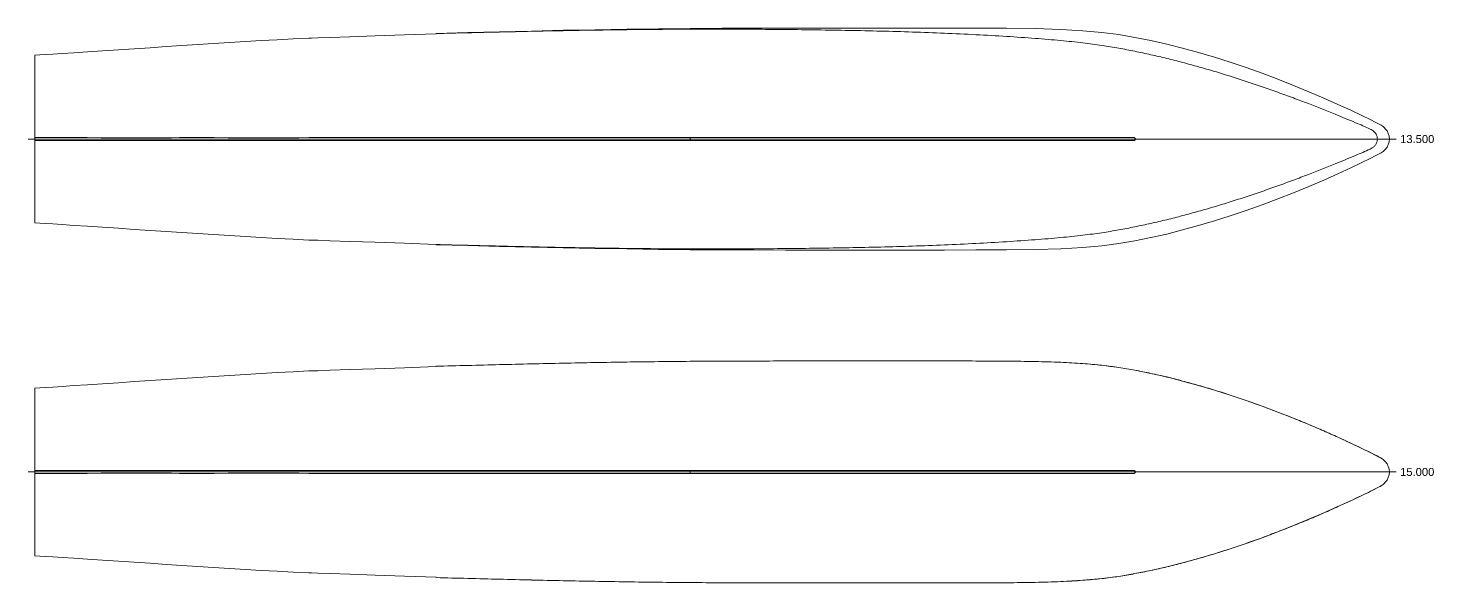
# Model space of a CAD drawing. Extents: x -2667 to 137820, y -377406 to -22201.
# Drawn here: x -2667 to 137820, y -377406 to -321906 of the extents above; entities that cross this region are included whole.
import ezdxf
from ezdxf.enums import TextEntityAlignment as Align

# ---------------------------------------------------------------- set-up
doc = ezdxf.new("R2010")
doc.units = 0
doc.header["$MEASUREMENT"] = 0
doc.linetypes.add('Center', pattern=[2000, 1250, -250, 250, -250])
for name, color, linetype, lineweight, true_color in [('Center_line', 1, 'Center', 0, 0xff0000), ('edges', 8, 'Continuous', 0, 0x808080), ('Text', 7, 'Continuous', 0, 0xffffff), ('Waterlines', 150, 'Continuous', 0, 0x007fff)]:
    doc.layers.add(name, color=color, linetype=linetype, lineweight=lineweight, true_color=true_color)
doc.styles.add('textstyle20', font='')
doc.styles.add('textstyle21', font='')
doc.styles.get('textstyle20').set_extended_font_data('arial.ttf')
doc.styles.get('textstyle21').set_extended_font_data('arial.ttf')

msp = doc.modelspace()

# ---------------------------------------------------------------- linework, layer by layer
at = {"layer": 'Center_line'}
for p, q in [((-2667, -333006), (134046, -333006)), ((-2667, -366306), (134046, -366306))]:
    msp.add_line(p, q, dxfattribs=at)
at = {"layer": 'edges'}
for points in [[(-194, -324508), (725, -324449), (1893, -324373), (3266, -324284), (4774, -324185), (6350, -324081), (7938, -323974), (9525, -323866), (11113, -323758), (12700, -323651), (14288, -323545), (15875, -323443), (17463, -323344), (19050, -323249), (20638, -323159), (22225, -323072), (23813, -322988), (25400, -322906)], [(25400, -322906), (25433, -322906), (25665, -322900), (26293, -322879), (27517, -322837)], [(27517, -322837), (29468, -322769), (32015, -322679), (34958, -322575), (38100, -322465)], [(38100, -322436), (41275, -322353), (44450, -322273), (47625, -322197), (50800, -322127), (53975, -322065), (57150, -322012), (60325, -321970), (63500, -321939), (66675, -321920), (69850, -321910), (73025, -321906), (76200, -321906), (79375, -321906), (82550, -321906), (85725, -321906), (88900, -321906), (92058, -321908), (95118, -321922), (97979, -321962), (100542, -322039), (102741, -322164), (104643, -322338), (106346, -322560), (107950, -322831), (109537, -323147), (111125, -323508), (112712, -323909), (114300, -324347), (115887, -324820), (117475, -325326), (119062, -325864), (120650, -326431), (122235, -327025), (123802, -327640), (125337, -328269), (126820, -328904), (128229, -329534), (129511, -330127), (130607, -330649), (131458, -331062), (132027, -331344), (132366, -331519), (132551, -331622), (132655, -331692), (132741, -331758), (132821, -331826), (132896, -331896), (132966, -331968), (133029, -332043), (133088, -332120), (133140, -332199), (133188, -332280), (133229, -332364), (133265, -332450), (133296, -332538), (133321, -332628), (133340, -332720), (133356, -332815), (133369, -332910), (133380, -333006)], [(38100, -322465), (38100, -322457), (38100, -322450), (38100, -322443), (38100, -322436)], [(-909, -324555), (-194, -324508)], [(-2001, -333006), (-2001, -330911), (-2000, -328816), (-2000, -326721), (-2000, -324626)], [(-2000, -324626), (-1489, -324592)], [(-1998, -332856), (-1998, -332337), (-1999, -331806), (-1999, -331250), (-2000, -330657), (-2000, -330020), (-2000, -329364), (-2000, -328716), (-2000, -328106), (-2000, -327558), (-2000, -327074), (-2000, -326650), (-2000, -326282), (-2000, -325966), (-2000, -325697), (-2000, -325470), (-2000, -325280), (-2000, -325122), (-2000, -324993), (-2000, -324890), (-2000, -324810), (-2000, -324751), (-2000, -324709), (-2000, -324680), (-2000, -324661), (-2000, -324647), (-2000, -324637), (-2000, -324631), (-2000, -324626)], [(-1489, -324592), (-909, -324555)], [(63495, -332856), (61273, -332857), (59131, -332858), (57152, -332860), (55417, -332860), (53973, -332860), (52744, -332860), (51616, -332860), (50480, -332859), (49243, -332858), (47895, -332858), (46444, -332857), (44901, -332856), (43287, -332856), (41681, -332856), (40178, -332857), (38871, -332857), (37805, -332857), (36832, -332856), (35757, -332856), (34384, -332856), (32591, -332856), (30553, -332857), (28520, -332858), (26739, -332860), (25393, -332864), (24396, -332868), (23593, -332872), (22831, -332875), (21979, -332876), (21007, -332875), (19907, -332873), (18672, -332871), (17314, -332869), (15916, -332866), (14578, -332865), (13403, -332865), (12458, -332867), (11678, -332870), (10964, -332873), (10219, -332875), (9360, -332876), (8370, -332875), (7249, -332873), (5994, -332871), (4624, -332868), (3221, -332866), (1888, -332863), (725, -332861), (-193, -332859), (-908, -332858), (-1487, -332857), (-1998, -332856)], [(-1998, -333006), (-1998, -332968), (-1998, -332931), (-1998, -332893), (-1998, -332856)], [(65616, -332856), (64392, -332856), (63764, -332856), (63532, -332856), (63498, -332856), (63498, -332856), (63497, -332856), (63496, -332856), (63495, -332856)], [(63495, -333006), (63495, -332968), (63495, -332931), (63495, -332893), (63495, -332856)], [(107856, -332864), (107823, -332861), (107694, -332859), (107374, -332858), (106766, -332857), (105792, -332856), (104429, -332856), (102672, -332856), (100514, -332856), (97967, -332856), (95114, -332856), (92058, -332856), (88900, -332856), (85725, -332856), (82550, -332856), (79375, -332856), (76200, -332856), (73058, -332856), (70114, -332856), (67567, -332856), (65616, -332856)], [(107856, -332864), (107872, -332867), (107887, -332871), (107901, -332876), (107913, -332882)], [(107913, -332882), (107925, -332888), (107936, -332895), (107946, -332903), (107954, -332912)], [(107954, -332912), (107962, -332921), (107969, -332931), (107974, -332942), (107979, -332954)], [(107979, -332954), (107983, -332966), (107986, -332979), (107988, -332992), (107990, -333006)], [(-1998, -333006), (-1999, -333006), (-2000, -333006), (-2000, -333006), (-2001, -333006), (-2001, -333006), (-2001, -333006), (-2001, -333006), (-2001, -333006), (-2001, -333006), (-2001, -333006), (-2001, -333006), (-2001, -333006), (-2001, -333006), (-2001, -333006), (-2001, -333006), (-2001, -333006), (-2001, -333006), (-2001, -333006), (-2001, -333006), (-2001, -333006), (-2001, -333006), (-2001, -333006), (-2001, -333006), (-2001, -333006), (-2001, -333006), (-2001, -333006), (-2001, -333006), (-2001, -333006)], [(-1998, -333006), (-1999, -333006), (-2000, -333006), (-2000, -333006), (-2001, -333006), (-2001, -333006), (-2001, -333006), (-2001, -333006), (-2001, -333006), (-2001, -333006), (-2001, -333006), (-2001, -333006), (-2001, -333006), (-2001, -333006), (-2001, -333006), (-2001, -333006), (-2001, -333006), (-2001, -333006), (-2001, -333006), (-2001, -333006), (-2001, -333006), (-2001, -333006), (-2001, -333006), (-2001, -333006), (-2001, -333006), (-2001, -333006), (-2001, -333006), (-2001, -333006), (-2001, -333006)], [(-2001, -333006), (-2001, -335101), (-2000, -337196), (-2000, -339291), (-2000, -341386)], [(-1998, -333156), (-1998, -333674), (-1999, -334205), (-1999, -334761), (-2000, -335355), (-2000, -335991), (-2000, -336648), (-2000, -337296), (-2000, -337905), (-2000, -338453), (-2000, -338937), (-2000, -339361), (-2000, -339729), (-2000, -340045), (-2000, -340314), (-2000, -340541), (-2000, -340731), (-2000, -340889), (-2000, -341018), (-2000, -341121), (-2000, -341201), (-2000, -341260), (-2000, -341302), (-2000, -341331), (-2000, -341351), (-2000, -341364), (-2000, -341374), (-2000, -341380), (-2000, -341386)], [(63495, -333006), (61273, -333006), (59131, -333006), (57152, -333006), (55416, -333006), (53973, -333006), (52743, -333006), (51616, -333006), (50479, -333006), (49242, -333006), (47894, -333006), (46444, -333006), (44900, -333006), (43286, -333006), (41681, -333006), (40178, -333006), (38871, -333006), (37805, -333006), (36832, -333006), (35757, -333006), (34383, -333006), (32590, -333006), (30553, -333006), (28519, -333006), (26739, -333006), (25393, -333006), (24396, -333006), (23593, -333006), (22830, -333006), (21979, -333006), (21006, -333006), (19907, -333006), (18672, -333006), (17314, -333006), (15916, -333006), (14578, -333006), (13403, -333006), (12458, -333006), (11677, -333006), (10964, -333006), (10219, -333006), (9360, -333006), (8370, -333006), (7249, -333006), (5994, -333006), (4624, -333006), (3221, -333006), (1888, -333006), (725, -333006), (-194, -333006), (-909, -333006), (-1488, -333006), (-1998, -333006)], [(63495, -333006), (61273, -333006), (59131, -333006), (57152, -333006), (55416, -333006), (53973, -333006), (52743, -333006), (51616, -333006), (50479, -333006), (49242, -333006), (47894, -333006), (46444, -333006), (44900, -333006), (43286, -333006), (41681, -333006), (40178, -333006), (38871, -333006), (37805, -333006), (36832, -333006), (35757, -333006), (34383, -333006), (32590, -333006), (30553, -333006), (28519, -333006), (26739, -333006), (25393, -333006), (24396, -333006), (23593, -333006), (22830, -333006), (21979, -333006), (21006, -333006), (19907, -333006), (18672, -333006), (17314, -333006), (15916, -333006), (14578, -333006), (13403, -333006), (12458, -333006), (11677, -333006), (10964, -333006), (10219, -333006), (9360, -333006), (8370, -333006), (7249, -333006), (5994, -333006), (4624, -333006), (3221, -333006), (1888, -333006), (725, -333006), (-194, -333006), (-909, -333006), (-1488, -333006), (-1998, -333006)], [(-1998, -333006), (-1998, -333043), (-1998, -333081), (-1998, -333118), (-1998, -333156)], [(63495, -333156), (61273, -333154), (59131, -333153), (57152, -333152), (55417, -333151), (53973, -333151), (52744, -333151), (51616, -333151), (50480, -333152), (49243, -333153), (47895, -333154), (46444, -333154), (44901, -333155), (43287, -333155), (41681, -333155), (40178, -333155), (38871, -333155), (37805, -333155), (36832, -333155), (35757, -333155), (34384, -333155), (32591, -333155), (30553, -333155), (28520, -333153), (26739, -333151), (25393, -333147), (24396, -333143), (23593, -333139), (22831, -333137), (21979, -333136), (21007, -333136), (19907, -333138), (18672, -333140), (17314, -333143), (15916, -333145), (14578, -333146), (13403, -333146), (12458, -333144), (11678, -333141), (10964, -333138), (10219, -333136), (9360, -333136), (8370, -333136), (7249, -333138), (5994, -333140), (4624, -333143), (3221, -333146), (1888, -333148), (725, -333150), (-193, -333152), (-908, -333154), (-1487, -333155), (-1998, -333156)], [(38100, -343576), (41275, -343658), (44450, -343738), (47625, -343814), (50800, -343884), (53975, -343946), (57150, -343999), (60325, -344041), (63500, -344072), (66675, -344092), (69850, -344101), (73025, -344105), (76200, -344106), (79375, -344106), (82550, -344106), (85725, -344106), (88900, -344106), (92058, -344104), (95118, -344089), (97979, -344049), (100542, -343972), (102741, -343847), (104643, -343673), (106346, -343451), (107950, -343181), (109537, -342864), (111125, -342504), (112712, -342102), (114300, -341664), (115887, -341191), (117475, -340685), (119062, -340148), (120650, -339581), (122235, -338987), (123802, -338371), (125337, -337743), (126820, -337107), (128229, -336477), (129511, -335884), (130607, -335362), (131458, -334949), (132027, -334667), (132366, -334493), (132551, -334389), (132655, -334319), (132741, -334254), (132821, -334186), (132896, -334115), (132966, -334043), (133029, -333968), (133088, -333892), (133140, -333812), (133188, -333731), (133229, -333647), (133265, -333562), (133296, -333474), (133321, -333383), (133340, -333291), (133356, -333197), (133369, -333101), (133380, -333006)], [(107868, -333006), (107828, -333006), (107696, -333006), (107374, -333006), (106766, -333006), (105792, -333006), (104429, -333006), (102672, -333006), (100514, -333006), (97967, -333006), (95114, -333006), (92058, -333006), (88900, -333006), (85725, -333006), (82550, -333006), (79375, -333006), (76200, -333006), (73058, -333006), (70114, -333006), (67567, -333006), (65616, -333006), (64392, -333006), (63764, -333006), (63532, -333006), (63498, -333006), (63498, -333006), (63497, -333006), (63496, -333006), (63495, -333006)], [(63495, -333006), (63495, -333043), (63495, -333081), (63495, -333118), (63495, -333156)], [(107868, -333006), (107828, -333006), (107696, -333006), (107374, -333006), (106766, -333006), (105792, -333006), (104429, -333006), (102672, -333006), (100514, -333006), (97967, -333006), (95114, -333006), (92058, -333006), (88900, -333006), (85725, -333006), (82550, -333006), (79375, -333006), (76200, -333006), (73058, -333006), (70114, -333006), (67567, -333006), (65616, -333006), (64392, -333006), (63764, -333006), (63532, -333006), (63498, -333006), (63498, -333006), (63497, -333006), (63496, -333006), (63495, -333006)], [(65616, -333156), (64392, -333156), (63764, -333156), (63532, -333156), (63498, -333156), (63498, -333156), (63497, -333156), (63496, -333156), (63495, -333156)], [(107856, -333148), (107823, -333150), (107694, -333152), (107374, -333154), (106766, -333155), (105792, -333155), (104429, -333155), (102672, -333156), (100514, -333156), (97967, -333156), (95114, -333156), (92058, -333156), (88900, -333156), (85725, -333156), (82550, -333156), (79375, -333156), (76200, -333156), (73058, -333156), (70114, -333156), (67567, -333156), (65616, -333156)], [(107856, -333148), (107872, -333144), (107887, -333140), (107901, -333135), (107913, -333130)], [(107990, -333006), (107957, -333006), (107926, -333006), (107896, -333006), (107868, -333006)], [(107990, -333006), (107957, -333006), (107926, -333006), (107896, -333006), (107868, -333006)], [(107913, -333130), (107925, -333123), (107936, -333116), (107946, -333108), (107954, -333100)], [(107954, -333100), (107962, -333090), (107969, -333080), (107974, -333069), (107979, -333058)], [(107979, -333058), (107983, -333045), (107986, -333032), (107988, -333019), (107990, -333006)], [(114963, -333006), (114532, -333006), (114169, -333006), (113800, -333006), (113331, -333006), (112670, -333006), (111750, -333006), (110616, -333006), (109339, -333006), (107990, -333006)], [(114963, -333006), (114532, -333006), (114169, -333006), (113800, -333006), (113331, -333006), (112670, -333006), (111750, -333006), (110616, -333006), (109339, -333006), (107990, -333006)], [(115457, -333006), (114963, -333006)], [(115457, -333006), (114963, -333006)], [(115991, -333006), (115457, -333006)], [(115991, -333006), (115457, -333006)], [(118579, -333006), (118114, -333006), (117613, -333006), (117086, -333006), (116541, -333006), (115991, -333006)], [(118579, -333006), (118114, -333006), (117613, -333006), (117086, -333006), (116541, -333006), (115991, -333006)], [(119001, -333006), (118579, -333006)], [(119001, -333006), (118579, -333006)], [(119385, -333006), (119001, -333006)], [(119385, -333006), (119001, -333006)], [(119735, -333006), (119385, -333006)], [(119735, -333006), (119385, -333006)], [(120059, -333006), (119735, -333006)], [(120059, -333006), (119735, -333006)], [(120361, -333006), (120059, -333006)], [(120361, -333006), (120059, -333006)], [(120649, -333006), (120361, -333006)], [(120649, -333006), (120361, -333006)], [(120926, -333006), (120649, -333006)], [(120926, -333006), (120649, -333006)], [(126301, -333006), (126094, -333006), (125915, -333006), (125752, -333006), (125597, -333006), (125440, -333006), (125279, -333006), (125112, -333006), (124941, -333006), (124763, -333006), (124585, -333006), (124408, -333006), (124239, -333006), (124080, -333006), (123929, -333006), (123781, -333006), (123634, -333006), (123483, -333006), (123327, -333006), (123166, -333006), (122998, -333006), (122822, -333006), (122636, -333006), (122436, -333006), (122219, -333006), (121982, -333006), (121729, -333006), (121466, -333006), (121197, -333006), (120926, -333006)], [(126301, -333006), (126094, -333006), (125915, -333006), (125752, -333006), (125597, -333006), (125440, -333006), (125279, -333006), (125112, -333006), (124941, -333006), (124763, -333006), (124585, -333006), (124408, -333006), (124239, -333006), (124080, -333006), (123929, -333006), (123781, -333006), (123634, -333006), (123483, -333006), (123327, -333006), (123166, -333006), (122998, -333006), (122822, -333006), (122636, -333006), (122436, -333006), (122219, -333006), (121982, -333006), (121729, -333006), (121466, -333006), (121197, -333006), (120926, -333006)], [(126544, -333006), (126301, -333006)], [(126544, -333006), (126301, -333006)], [(126829, -333006), (126544, -333006)], [(126829, -333006), (126544, -333006)], [(127157, -333006), (126829, -333006)], [(127157, -333006), (126829, -333006)], [(133380, -333006), (132882, -333006), (132383, -333006), (131885, -333006), (131386, -333006), (130888, -333006), (130389, -333006), (129891, -333006), (129393, -333006), (128896, -333006), (128412, -333006), (127953, -333006), (127531, -333006), (127157, -333006)], [(133380, -333006), (132882, -333006), (132383, -333006), (131885, -333006), (131386, -333006), (130888, -333006), (130389, -333006), (129891, -333006), (129393, -333006), (128896, -333006), (128412, -333006), (127953, -333006), (127531, -333006), (127157, -333006)], [(-2000, -341386), (-1489, -341419)], [(-1489, -341419), (-909, -341456)], [(-909, -341456), (-194, -341503)], [(-194, -341503), (725, -341562), (1893, -341638), (3266, -341727), (4774, -341826), (6350, -341931), (7938, -342038), (9525, -342146), (11113, -342254), (12700, -342361), (14288, -342466), (15875, -342568), (17463, -342667), (19050, -342762), (20638, -342852), (22225, -342939), (23813, -343023), (25400, -343106)], [(25400, -343106), (25433, -343105), (25665, -343112), (26293, -343132), (27517, -343174)], [(27517, -343174), (29468, -343243), (32015, -343332), (34958, -343436), (38100, -343547)], [(38100, -343547), (38100, -343554), (38100, -343561), (38100, -343568), (38100, -343576)], [(38100, -355736), (41275, -355654), (44450, -355574), (47625, -355498), (50800, -355428), (53975, -355366), (57150, -355313), (60325, -355271), (63500, -355240), (66675, -355220), (69850, -355210), (73025, -355207), (76200, -355206), (79375, -355206), (82550, -355206), (85725, -355206), (88900, -355206), (92058, -355208), (95118, -355223), (97979, -355262), (100542, -355340), (102741, -355464), (104643, -355638), (106346, -355861), (107950, -356131), (109537, -356448), (111125, -356808), (112712, -357209), (114300, -357648), (115887, -358121), (117475, -358627), (119062, -359164), (120650, -359731), (122235, -360325), (123802, -360940), (125337, -361569), (126820, -362205), (128229, -362834), (129511, -363428), (130607, -363949), (131458, -364363), (132027, -364645), (132366, -364819), (132551, -364923), (132655, -364993), (132741, -365058), (132821, -365126), (132896, -365196), (132966, -365269), (133029, -365343), (133088, -365420), (133140, -365499), (133188, -365581), (133229, -365664), (133265, -365750), (133296, -365838), (133321, -365929), (133340, -366021), (133356, -366115), (133369, -366210), (133380, -366306)], [(-194, -357809), (725, -357750), (1893, -357674), (3266, -357585), (4774, -357486), (6350, -357381), (7938, -357274), (9525, -357166), (11113, -357058), (12700, -356951), (14288, -356846), (15875, -356743), (17463, -356644), (19050, -356550), (20638, -356459), (22225, -356373), (23813, -356289), (25400, -356206)], [(25400, -356206), (25433, -356207), (25665, -356200), (26293, -356179), (27517, -356137)], [(27517, -356137), (29468, -356069), (32015, -355980), (34958, -355876), (38100, -355765)], [(38100, -355765), (38100, -355758), (38100, -355751), (38100, -355743), (38100, -355736)], [(-2001, -366306), (-2001, -364211), (-2000, -362116), (-2000, -360021), (-2000, -357926)], [(-2000, -357926), (-1489, -357893)], [(-1998, -366156), (-1998, -365638), (-1999, -365107), (-1999, -364551), (-2000, -363957), (-2000, -363321), (-2000, -362664), (-2000, -362016), (-2000, -361407), (-2000, -360859), (-2000, -360375), (-2000, -359951), (-2000, -359583), (-2000, -359267), (-2000, -358998), (-2000, -358771), (-2000, -358581), (-2000, -358423), (-2000, -358294), (-2000, -358191), (-2000, -358111), (-2000, -358052), (-2000, -358010), (-2000, -357981), (-2000, -357961), (-2000, -357947), (-2000, -357938), (-2000, -357931), (-2000, -357926)], [(-1489, -357893), (-909, -357855)], [(-909, -357855), (-194, -357809)], [(-1998, -366306), (-1999, -366306), (-2000, -366306), (-2000, -366306), (-2001, -366306), (-2001, -366306), (-2001, -366306), (-2001, -366306), (-2001, -366306), (-2001, -366306), (-2001, -366306), (-2001, -366306), (-2001, -366306), (-2001, -366306), (-2001, -366306), (-2001, -366306), (-2001, -366306), (-2001, -366306), (-2001, -366306), (-2001, -366306), (-2001, -366306), (-2001, -366306), (-2001, -366306), (-2001, -366306), (-2001, -366306), (-2001, -366306), (-2001, -366306), (-2001, -366306), (-2001, -366306)], [(-1998, -366306), (-1999, -366306), (-2000, -366306), (-2000, -366306), (-2001, -366306), (-2001, -366306), (-2001, -366306), (-2001, -366306), (-2001, -366306), (-2001, -366306), (-2001, -366306), (-2001, -366306), (-2001, -366306), (-2001, -366306), (-2001, -366306), (-2001, -366306), (-2001, -366306), (-2001, -366306), (-2001, -366306), (-2001, -366306), (-2001, -366306), (-2001, -366306), (-2001, -366306), (-2001, -366306), (-2001, -366306), (-2001, -366306), (-2001, -366306), (-2001, -366306), (-2001, -366306)], [(-2001, -366306), (-2001, -368401), (-2000, -370496), (-2000, -372591), (-2000, -374686)], [(-1998, -366456), (-1998, -366975), (-1999, -367506), (-1999, -368062), (-2000, -368655), (-2000, -369291), (-2000, -369948), (-2000, -370596), (-2000, -371206), (-2000, -371753), (-2000, -372237), (-2000, -372661), (-2000, -373029), (-2000, -373345), (-2000, -373614), (-2000, -373841), (-2000, -374032), (-2000, -374190), (-2000, -374319), (-2000, -374422), (-2000, -374501), (-2000, -374560), (-2000, -374603), (-2000, -374632), (-2000, -374651), (-2000, -374665), (-2000, -374674), (-2000, -374681), (-2000, -374686)], [(63495, -366156), (61273, -366158), (59131, -366159), (57152, -366160), (55417, -366161), (53973, -366161), (52744, -366161), (51616, -366160), (50480, -366160), (49243, -366159), (47895, -366158), (46444, -366157), (44901, -366157), (43287, -366157), (41681, -366157), (40178, -366157), (38871, -366157), (37805, -366157), (36832, -366157), (35757, -366157), (34384, -366157), (32591, -366157), (30553, -366157), (28520, -366159), (26739, -366161), (25393, -366164), (24396, -366169), (23593, -366172), (22831, -366175), (21979, -366176), (21007, -366176), (19907, -366174), (18672, -366172), (17314, -366169), (15916, -366167), (14578, -366166), (13403, -366166), (12458, -366167), (11678, -366170), (10964, -366173), (10219, -366176), (9360, -366176), (8370, -366176), (7249, -366174), (5994, -366171), (4624, -366169), (3221, -366166), (1888, -366164), (725, -366161), (-193, -366160), (-908, -366158), (-1487, -366157), (-1998, -366156)], [(-1998, -366306), (-1998, -366269), (-1998, -366231), (-1998, -366194), (-1998, -366156)], [(63495, -366306), (61273, -366306), (59131, -366306), (57152, -366306), (55416, -366306), (53973, -366306), (52743, -366306), (51616, -366306), (50479, -366306), (49242, -366306), (47894, -366306), (46444, -366306), (44900, -366306), (43286, -366306), (41681, -366306), (40178, -366306), (38871, -366306), (37805, -366306), (36832, -366306), (35757, -366306), (34383, -366306), (32590, -366306), (30553, -366306), (28519, -366306), (26739, -366306), (25393, -366306), (24396, -366306), (23593, -366306), (22830, -366306), (21979, -366306), (21006, -366306), (19907, -366306), (18672, -366306), (17314, -366306), (15916, -366306), (14578, -366306), (13403, -366306), (12458, -366306), (11677, -366306), (10964, -366306), (10219, -366306), (9360, -366306), (8370, -366306), (7249, -366306), (5994, -366306), (4624, -366306), (3221, -366306), (1888, -366306), (725, -366306), (-194, -366306), (-909, -366306), (-1488, -366306), (-1998, -366306)], [(63495, -366306), (61273, -366306), (59131, -366306), (57152, -366306), (55416, -366306), (53973, -366306), (52743, -366306), (51616, -366306), (50479, -366306), (49242, -366306), (47894, -366306), (46444, -366306), (44900, -366306), (43286, -366306), (41681, -366306), (40178, -366306), (38871, -366306), (37805, -366306), (36832, -366306), (35757, -366306), (34383, -366306), (32590, -366306), (30553, -366306), (28519, -366306), (26739, -366306), (25393, -366306), (24396, -366306), (23593, -366306), (22830, -366306), (21979, -366306), (21006, -366306), (19907, -366306), (18672, -366306), (17314, -366306), (15916, -366306), (14578, -366306), (13403, -366306), (12458, -366306), (11677, -366306), (10964, -366306), (10219, -366306), (9360, -366306), (8370, -366306), (7249, -366306), (5994, -366306), (4624, -366306), (3221, -366306), (1888, -366306), (725, -366306), (-194, -366306), (-909, -366306), (-1488, -366306), (-1998, -366306)], [(-1998, -366306), (-1998, -366344), (-1998, -366381), (-1998, -366419), (-1998, -366456)], [(63495, -366456), (61273, -366455), (59131, -366453), (57152, -366452), (55417, -366452), (53973, -366451), (52744, -366452), (51616, -366452), (50480, -366453), (49243, -366454), (47895, -366454), (46444, -366455), (44901, -366455), (43287, -366455), (41681, -366455), (40178, -366455), (38871, -366455), (37805, -366455), (36832, -366455), (35757, -366456), (34384, -366456), (32591, -366456), (30553, -366455), (28520, -366454), (26739, -366451), (25393, -366448), (24396, -366444), (23593, -366440), (22831, -366437), (21979, -366436), (21007, -366437), (19907, -366438), (18672, -366441), (17314, -366443), (15916, -366445), (14578, -366447), (13403, -366447), (12458, -366445), (11678, -366442), (10964, -366439), (10219, -366437), (9360, -366436), (8370, -366437), (7249, -366439), (5994, -366441), (4624, -366443), (3221, -366446), (1888, -366449), (725, -366451), (-193, -366453), (-908, -366454), (-1487, -366455), (-1998, -366456)], [(38100, -376876), (41275, -376958), (44450, -377038), (47625, -377115), (50800, -377185), (53975, -377247), (57150, -377299), (60325, -377342), (63500, -377373), (66675, -377392), (69850, -377402), (73025, -377406), (76200, -377406), (79375, -377406), (82550, -377406), (85725, -377406), (88900, -377406), (92058, -377404), (95118, -377390), (97979, -377350), (100542, -377273), (102741, -377148), (104643, -376974), (106346, -376751), (107950, -376481), (109537, -376165), (111125, -375804), (112712, -375403), (114300, -374965), (115887, -374491), (117475, -373985), (119062, -373448), (120650, -372881), (122235, -372287), (123802, -371672), (125337, -371043), (126820, -370408), (128229, -369778), (129511, -369184), (130607, -368663), (131458, -368249), (132027, -367968), (132366, -367793), (132551, -367689), (132655, -367620), (132741, -367554), (132821, -367486), (132896, -367416), (132966, -367344), (133029, -367269), (133088, -367192), (133140, -367113), (133188, -367032), (133229, -366948), (133265, -366862), (133296, -366774), (133321, -366684), (133340, -366591), (133356, -366497), (133369, -366402), (133380, -366306)], [(65616, -366156), (64392, -366156), (63764, -366156), (63532, -366156), (63498, -366156), (63498, -366156), (63497, -366156), (63496, -366156), (63495, -366156)], [(63495, -366306), (63495, -366269), (63495, -366231), (63495, -366194), (63495, -366156)], [(107868, -366306), (107828, -366306), (107696, -366306), (107374, -366306), (106766, -366306), (105792, -366306), (104429, -366306), (102672, -366306), (100514, -366306), (97967, -366306), (95114, -366306), (92058, -366306), (88900, -366306), (85725, -366306), (82550, -366306), (79375, -366306), (76200, -366306), (73058, -366306), (70114, -366306), (67567, -366306), (65616, -366306), (64392, -366306), (63764, -366306), (63532, -366306), (63498, -366306), (63498, -366306), (63497, -366306), (63496, -366306), (63495, -366306)], [(63495, -366306), (63495, -366344), (63495, -366381), (63495, -366419), (63495, -366456)], [(107868, -366306), (107828, -366306), (107696, -366306), (107374, -366306), (106766, -366306), (105792, -366306), (104429, -366306), (102672, -366306), (100514, -366306), (97967, -366306), (95114, -366306), (92058, -366306), (88900, -366306), (85725, -366306), (82550, -366306), (79375, -366306), (76200, -366306), (73058, -366306), (70114, -366306), (67567, -366306), (65616, -366306), (64392, -366306), (63764, -366306), (63532, -366306), (63498, -366306), (63498, -366306), (63497, -366306), (63496, -366306), (63495, -366306)], [(65616, -366456), (64392, -366456), (63764, -366456), (63532, -366456), (63498, -366456), (63498, -366456), (63497, -366456), (63496, -366456), (63495, -366456)], [(107856, -366164), (107823, -366161), (107694, -366160), (107374, -366158), (106766, -366157), (105792, -366157), (104429, -366156), (102672, -366156), (100514, -366156), (97967, -366156), (95114, -366156), (92058, -366156), (88900, -366156), (85725, -366156), (82550, -366156), (79375, -366156), (76200, -366156), (73058, -366156), (70114, -366156), (67567, -366156), (65616, -366156)], [(107856, -366448), (107823, -366451), (107694, -366453), (107374, -366454), (106766, -366455), (105792, -366456), (104429, -366456), (102672, -366456), (100514, -366456), (97967, -366456), (95114, -366456), (92058, -366456), (88900, -366456), (85725, -366456), (82550, -366456), (79375, -366456), (76200, -366456), (73058, -366456), (70114, -366456), (67567, -366456), (65616, -366456)], [(107856, -366164), (107872, -366167), (107887, -366172), (107901, -366176), (107913, -366182)], [(107856, -366448), (107872, -366445), (107887, -366441), (107901, -366436), (107913, -366430)], [(107990, -366306), (107957, -366306), (107926, -366306), (107896, -366306), (107868, -366306)], [(107990, -366306), (107957, -366306), (107926, -366306), (107896, -366306), (107868, -366306)], [(107913, -366182), (107925, -366188), (107936, -366196), (107946, -366203), (107954, -366212)], [(107913, -366430), (107925, -366424), (107936, -366417), (107946, -366409), (107954, -366400)], [(107954, -366212), (107962, -366221), (107969, -366232), (107974, -366242), (107979, -366254)], [(107954, -366400), (107962, -366391), (107969, -366381), (107974, -366370), (107979, -366358)], [(107979, -366254), (107983, -366266), (107986, -366279), (107988, -366293), (107990, -366306)], [(107979, -366358), (107983, -366346), (107986, -366333), (107988, -366320), (107990, -366306)], [(114963, -366306), (114532, -366306), (114169, -366306), (113800, -366306), (113331, -366306), (112670, -366306), (111750, -366306), (110616, -366306), (109339, -366306), (107990, -366306)], [(114963, -366306), (114532, -366306), (114169, -366306), (113800, -366306), (113331, -366306), (112670, -366306), (111750, -366306), (110616, -366306), (109339, -366306), (107990, -366306)], [(115457, -366306), (114963, -366306)], [(115457, -366306), (114963, -366306)], [(115991, -366306), (115457, -366306)], [(115991, -366306), (115457, -366306)], [(118579, -366306), (118114, -366306), (117613, -366306), (117086, -366306), (116541, -366306), (115991, -366306)], [(118579, -366306), (118114, -366306), (117613, -366306), (117086, -366306), (116541, -366306), (115991, -366306)], [(119001, -366306), (118579, -366306)], [(119001, -366306), (118579, -366306)], [(119385, -366306), (119001, -366306)], [(119385, -366306), (119001, -366306)], [(119735, -366306), (119385, -366306)], [(119735, -366306), (119385, -366306)], [(120059, -366306), (119735, -366306)], [(120059, -366306), (119735, -366306)], [(120361, -366306), (120059, -366306)], [(120361, -366306), (120059, -366306)], [(120649, -366306), (120361, -366306)], [(120649, -366306), (120361, -366306)], [(120926, -366306), (120649, -366306)], [(120926, -366306), (120649, -366306)], [(126301, -366306), (126094, -366306), (125915, -366306), (125752, -366306), (125597, -366306), (125440, -366306), (125279, -366306), (125112, -366306), (124941, -366306), (124763, -366306), (124585, -366306), (124408, -366306), (124239, -366306), (124080, -366306), (123929, -366306), (123781, -366306), (123634, -366306), (123483, -366306), (123327, -366306), (123166, -366306), (122998, -366306), (122822, -366306), (122636, -366306), (122436, -366306), (122219, -366306), (121982, -366306), (121729, -366306), (121466, -366306), (121197, -366306), (120926, -366306)], [(126301, -366306), (126094, -366306), (125915, -366306), (125752, -366306), (125597, -366306), (125440, -366306), (125279, -366306), (125112, -366306), (124941, -366306), (124763, -366306), (124585, -366306), (124408, -366306), (124239, -366306), (124080, -366306), (123929, -366306), (123781, -366306), (123634, -366306), (123483, -366306), (123327, -366306), (123166, -366306), (122998, -366306), (122822, -366306), (122636, -366306), (122436, -366306), (122219, -366306), (121982, -366306), (121729, -366306), (121466, -366306), (121197, -366306), (120926, -366306)], [(126544, -366306), (126301, -366306)], [(126544, -366306), (126301, -366306)], [(126829, -366306), (126544, -366306)], [(126829, -366306), (126544, -366306)], [(127157, -366306), (126829, -366306)], [(127157, -366306), (126829, -366306)], [(133380, -366306), (132882, -366306), (132383, -366306), (131885, -366306), (131386, -366306), (130888, -366306), (130389, -366306), (129891, -366306), (129393, -366306), (128896, -366306), (128412, -366306), (127953, -366306), (127531, -366306), (127157, -366306)], [(133380, -366306), (132882, -366306), (132383, -366306), (131885, -366306), (131386, -366306), (130888, -366306), (130389, -366306), (129891, -366306), (129393, -366306), (128896, -366306), (128412, -366306), (127953, -366306), (127531, -366306), (127157, -366306)], [(-2000, -374686), (-1489, -374719)], [(-1489, -374719), (-909, -374757)], [(-909, -374757), (-194, -374803)], [(-194, -374803), (725, -374863), (1893, -374938), (3266, -375028), (4774, -375127), (6350, -375231), (7938, -375338), (9525, -375446), (11113, -375554), (12700, -375661), (14288, -375766), (15875, -375869), (17463, -375968), (19050, -376063), (20638, -376153), (22225, -376240), (23813, -376323), (25400, -376406)], [(25400, -376406), (25433, -376406), (25665, -376412), (26293, -376433), (27517, -376475)], [(27517, -376475), (29468, -376543), (32015, -376633), (34958, -376736), (38100, -376847)], [(38100, -376847), (38100, -376854), (38100, -376862), (38100, -376869), (38100, -376876)]]:
    msp.add_lwpolyline(points, dxfattribs=at)
at = {"layer": 'Waterlines'}
for points, knots in [([(38100, -322453), (40217, -322401), (44450, -322298), (49741, -322182), (53975, -322109), (57150, -322065), (60325, -322034), (63500, -322015), (66675, -322011), (69850, -322022), (73025, -322046), (76200, -322084), (79375, -322135), (82550, -322204), (85725, -322295), (88895, -322412), (92026, -322558), (95053, -322729), (97881, -322923), (100423, -323134), (102645, -323366), (104581, -323622), (106317, -323906), (107948, -324221), (109541, -324563), (111129, -324937), (112716, -325341), (114304, -325774), (115891, -326234), (117479, -326721), (119066, -327234), (120652, -327769), (122225, -328324), (123767, -328887), (125674, -329608), (127748, -330424), (129796, -331291), (131041, -331805), (131676, -332119), (131885, -332291), (132054, -332504), (132153, -332748), (132173, -332919), (132184, -333006)], [0, 0, 0, 0, 6351.824587, 12703.268893, 15878.7382299, 19054.0367733, 22229.1917479, 25404.2431477, 28579.2452179, 31754.2611434, 34929.3521012, 38104.575973, 41279.9997847, 44455.7630402, 47632.0873634, 50809.2852015, 53971.1951773, 57035.4145788, 59903.0390828, 62475.345612, 64687.0670401, 66605.6006284, 68331.4504054, 69964.7389274, 71588.392769, 73219.1487709, 74857.2020871, 76502.6514396, 78155.5365972, 79815.9482049, 81483.9561967, 83159.5835358, 84837.2671765, 86489.2130817, 88082.0096177, 90955.5500678, 93173.2375435, 94751.6402748, 95001.5864076, 95291.4291197, 95555.1027679, 95809.3719224, 96070.018945, 96070.018945, 96070.018945, 96070.018945]), ([(38100, -343558), (40217, -343610), (44450, -343713), (49741, -343829), (53975, -343902), (57150, -343946), (60325, -343978), (63500, -343996), (66675, -344000), (69850, -343990), (73025, -343965), (76200, -343928), (79375, -343877), (82550, -343808), (85725, -343717), (88895, -343599), (92026, -343453), (95053, -343282), (97881, -343088), (100423, -342877), (102645, -342645), (104581, -342389), (106317, -342105), (107948, -341790), (109541, -341448), (111129, -341075), (112716, -340670), (114304, -340237), (115891, -339777), (117479, -339290), (119066, -338778), (120652, -338242), (122225, -337687), (123767, -337124), (125674, -336403), (127748, -335588), (129796, -334720), (131041, -334206), (131676, -333892), (131885, -333721), (132054, -333507), (132153, -333263), (132173, -333092), (132184, -333006)], [0, 0, 0, 0, 6351.824587, 12703.268893, 15878.7382298, 19054.0367732, 22229.1917479, 25404.2431477, 28579.2452178, 31754.2611434, 34929.3521012, 38104.575973, 41279.9997847, 44455.7630402, 47632.0873634, 50809.2852015, 53971.1951772, 57035.4145789, 59903.0390828, 62475.345612, 64687.06704, 66605.6006284, 68331.4504054, 69964.7389274, 71588.392769, 73219.1487709, 74857.2020871, 76502.6514395, 78155.5365975, 79815.9482049, 81483.9561967, 83159.5835357, 84837.2671767, 86489.2130817, 88082.0096177, 90955.5500681, 93173.2375434, 94751.6402752, 95001.5864075, 95291.4291195, 95555.1027677, 95809.3719232, 96070.0189458, 96070.0189458, 96070.0189458, 96070.0189458]), ([(38100, -355736), (40217, -355681), (44450, -355571), (50800, -355422), (56091, -355326), (60325, -355269), (64558, -355227), (69850, -355206), (78317, -355206), (85719, -355206), (92025, -355206), (95052, -355218), (97880, -355254), (100422, -355324), (102644, -355445), (104580, -355619), (106318, -355846), (107949, -356123), (109542, -356442), (111130, -356803), (112717, -357204), (114305, -357643), (115892, -358117), (117480, -358623), (119067, -359161), (120654, -359728), (122234, -360320), (123796, -360933), (125325, -361559), (126800, -362191), (128561, -362977), (130405, -363859), (131894, -364552), (132684, -364996), (132969, -365251), (133201, -365569), (133337, -365929), (133366, -366179), (133380, -366306)], [0, 0, 0, 0, 6352.073947, 12703.753491, 19054.7912816, 22230.075373, 25405.2271939, 31755.2933679, 38105.2944009, 50805.2964349, 53963.76064, 57023.039833, 59884.1204089, 62448.4296827, 64651.3200539, 66560.9640649, 68278.6936029, 69905.3251577, 71524.1002629, 73151.9992867, 74789.3720223, 76436.3309881, 78092.8488965, 79759.0363031, 81434.9782428, 83120.6713755, 84813.06772, 86497.2066123, 88155.1385705, 89768.9146758, 91312.2251112, 93938.9623889, 95901.461801, 96237.8681811, 96653.6652709, 97036.5827144, 97409.023046, 97791.2785967, 97791.2785967, 97791.2785967, 97791.2785967]), ([(38100, -376876), (40217, -376931), (44450, -377041), (50800, -377190), (56091, -377287), (60325, -377344), (64558, -377385), (69850, -377406), (78317, -377406), (85719, -377406), (92025, -377406), (95052, -377394), (97880, -377359), (100422, -377289), (102644, -377167), (104580, -376993), (106318, -376767), (107949, -376489), (109542, -376171), (111130, -375810), (112717, -375408), (114305, -374969), (115892, -374495), (117480, -373989), (119067, -373451), (120654, -372885), (122234, -372292), (123796, -371679), (125325, -371053), (126800, -370421), (128561, -369635), (130405, -368754), (131894, -368061), (132684, -367616), (132969, -367361), (133201, -367043), (133337, -366684), (133366, -366433), (133380, -366306)], [0, 0, 0, 0, 6352.073947, 12703.753491, 19054.7912816, 22230.075373, 25405.2271939, 31755.2933679, 38105.2944009, 50805.2964349, 53963.76064, 57023.039833, 59884.1204089, 62448.4296826, 64651.3200538, 66560.9640649, 68278.6936029, 69905.3251577, 71524.1002629, 73151.9992867, 74789.3720222, 76436.3309881, 78092.8488965, 79759.0363031, 81434.9782428, 83120.6713755, 84813.06772, 86497.2066123, 88155.1385705, 89768.9146762, 91312.2251111, 93938.9623889, 95901.461801, 96237.8681811, 96653.6652715, 97036.5827151, 97409.0230466, 97791.2785963, 97791.2785963, 97791.2785963, 97791.2785963])]:
    msp.add_open_spline(points, degree=3, knots=knots, dxfattribs=at)

# ---------------------------------------------------------------- texts
at = {"layer": 'Text'}
for s, style, p in [('13.500', 'textstyle20', (134446, -333006)), ('15.000', 'textstyle21', (134446, -366306))]:
    msp.add_text(s, height=800, dxfattribs=dict(at, style=style)).set_placement(p, align=Align.MIDDLE_LEFT)

doc.saveas('drawing.dxf')
